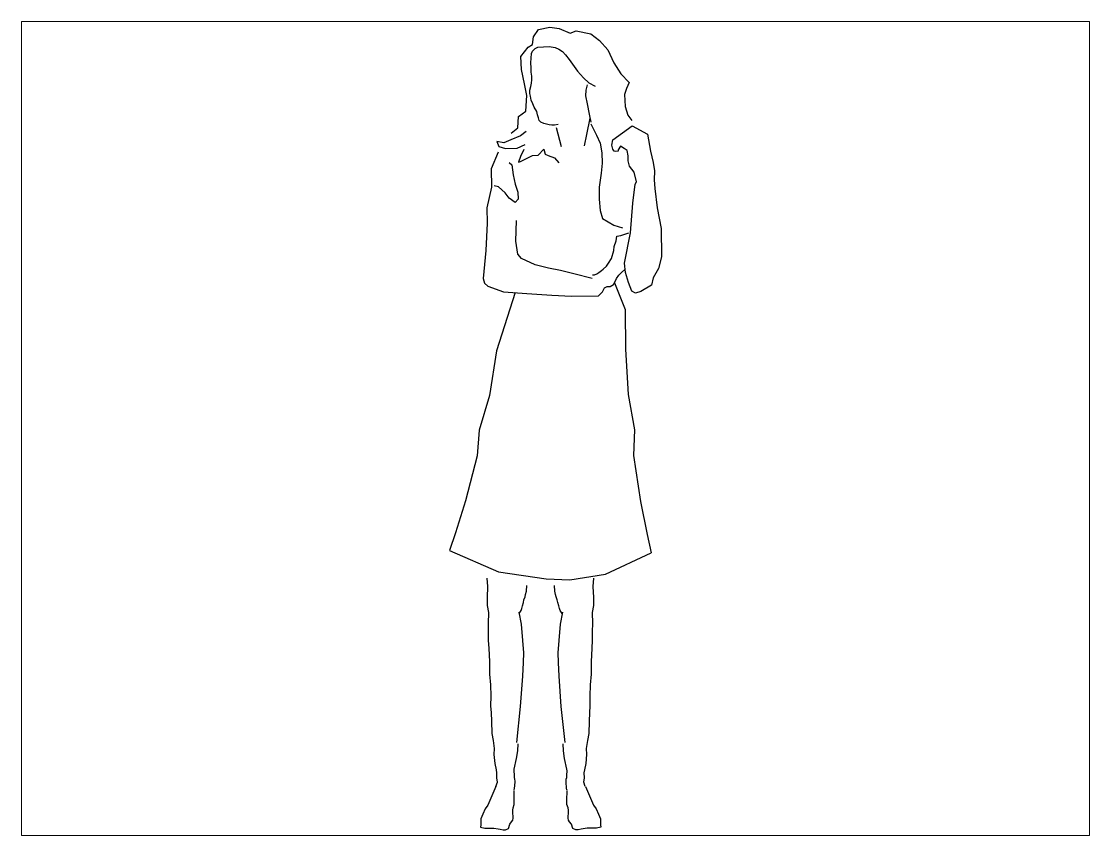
# Paper-space layout 'Layout1' of a CAD drawing. Header units: millimetres. Extents: x 1.05 to 9.45, y 0.8 to 7.2.
# The model-space entities are those that its viewports show. They can reach past a viewport. Long polylines and large blocks are cut down to what shows.
import ezdxf

# ---------------------------------------------------------------- set-up
doc = ezdxf.new("R2010")
doc.units = ezdxf.units.MM
doc.header["$MEASUREMENT"] = 0

# ---------------------------------------------------------------- blocks, each defined once
blk = doc.blocks.new('SYMBOL_Human_1_2D')
at = {"color": 0, "linetype": 'ByBlock'}
for p, q in [((14.2, 1629.8), (37.9, 1631.5)), ((37.9, 1631.5), (50.5, 1629.2)), ((50.5, 1629.2), (58.1, 1626.2)), ((58.1, 1626.2), (65.7, 1621.3)), ((65.7, 1621.3), (72.1, 1614)), ((72.1, 1614), (79.8, 1604.5)), ((79.8, 1604.5), (86.7, 1594.7)), ((86.7, 1594.7), (97, 1579.8)), ((97, 1579.8), (109.2, 1566.2)), ((109.2, 1566.2), (120.7, 1555.8)), ((116.9, 1551.2), (114.6, 1539.9)), ((120.7, 1555.8), (133.9, 1548.9)), ((114.6, 1539.9), (113.6, 1528.1)), ((113.6, 1528.1), (116.9, 1511.8)), ((116.9, 1511.8), (121.7, 1489.9)), ((121.7, 1489.9), (124.9, 1473)), ((-10.1, 1453.9), (-22.5, 1444.4)), ((52.5, 1461.9), (62.5, 1422.5)), ((-57.4, 1430), (-71.9, 1433)), ((-71.9, 1433), (-67.8, 1422.4)), ((-42.5, 1436.6), (-57.4, 1430)), ((-22.5, 1444.4), (-42.5, 1436.6)), ((-67.8, 1422.4), (-53.9, 1418.1)), ((-53.9, 1418.1), (-28.9, 1418.6)), ((-28.9, 1418.6), (-12.2, 1426.3)), ((-15, 1416.3), (-22.4, 1401.8)), ((14.4, 1404.2), (26.3, 1417)), ((26.3, 1417), (29.4, 1406.3)), ((-22.4, 1401.8), (-26.6, 1389.7)), ((-26.6, 1389.7), (-22.2, 1391.1)), ((-22.2, 1391.1), (-8, 1398.3)), ((-8, 1398.3), (3.1, 1403.4)), ((3.1, 1403.4), (14.4, 1404.2)), ((29.4, 1406.3), (35.8, 1403.9)), ((35.8, 1403.9), (49.1, 1398.5)), ((49.1, 1398.5), (58.1, 1388)), ((-31.7, 1224.7), (-30.4, 1267.4)), ((-27.5, 1197.1), (-31.7, 1224.7)), ((-19.8, 1188.6), (-27.5, 1197.1)), ((8.7, 1175.1), (-19.8, 1188.6)), ((36.5, 1168.1), (8.7, 1175.1)), ((61.7, 1163.4), (36.5, 1168.1)), ((89.3, 1156.3), (61.7, 1163.4)), ((188.9, 1159.1), (195.7, 1165)), ((195.7, 1165), (196.5, 1166.5)), ((127.5, 1146.4), (89.3, 1156.3)), ((172.3, 1133.8), (176.1, 1141.3)), ((176.1, 1141.3), (178.4, 1146.4)), ((178.4, 1146.4), (183.3, 1153.6)), ((183.3, 1153.6), (188.9, 1159.1)), ((-33.3, 1117.1), (-72.2, 995.3)), ((-57.5, 1118.9), (-9.1, 1115.3)), ((140.6, 1110.2), (149.3, 1118.4)), ((149.3, 1118.4), (153.7, 1126.7)), ((153.7, 1126.7), (159.3, 1129.9)), ((159.3, 1129.9), (165, 1129.9)), ((165, 1129.9), (172.3, 1133.8)), ((174.6, 1137.3), (196.4, 1081.6)), ((-9.1, 1115.3), (43.5, 1111.7)), ((43.5, 1111.7), (84.2, 1109.3)), ((84.2, 1109.3), (140.6, 1110.2)), ((196.4, 1081.6), (197.5, 999)), ((-72.2, 995.3), (-87.3, 901.6)), ((197.5, 999), (202.6, 904.3)), ((-87.3, 901.6), (-108.7, 829.4)), ((202.6, 904.3), (216.2, 830.2)), ((-108.7, 829.4), (-112.6, 775.7)), ((216.2, 830.2), (214.4, 776.3)), ((-112.6, 775.7), (-137, 681.6)), ((214.4, 776.3), (228.7, 680.2)), ((-137, 681.6), (-158.3, 614.9)), ((228.7, 680.2), (242.9, 611.7)), ((-158.3, 614.9), (-170.5, 577.6)), ((242.9, 611.7), (251, 573.3))]:
    blk.add_line(p, q, dxfattribs=at)
for p, q in [((116.7, 1447.8), (123.3, 1481.5)), ((111.7, 1423.8), (116.7, 1447.8)), ((-170.5, 577.6), (-68.2, 533.5)), ((155.4, 528.1), (251, 573.3)), ((-68.2, 533.5), (31.3, 519)), ((31.3, 519), (81, 516.3)), ((81, 516.3), (155.4, 528.1))]:
    blk.add_line(p, q)
for points in [[(-42, 1450.5), (-27.8, 1461.3), (-26.1, 1485), (-11.3, 1496.6), (-9.3, 1529.1), (-14.2, 1553.6), (-19.8, 1583.7), (-21.4, 1610.5), (-5.9, 1630.3), (2.8, 1635.4), (5.1, 1651.7), (15.4, 1666.9), (39.1, 1671.7), (58.7, 1668.9), (81.4, 1659.3), (94.4, 1664.5), (124.6, 1658), (143.1, 1643.9), (160.2, 1624.6), (173.2, 1597.3), (187.4, 1574.4), (205.2, 1556.4), (199.2, 1543.7), (195.6, 1531.1), (196.7, 1506.1), (201.9, 1488.1), (210.9, 1477)], [(56.8, 1468.3), (48.6, 1467.3), (43.5, 1467.3), (37.9, 1468), (26.7, 1470.8), (20.5, 1473.2), (17, 1476.5), (15.2, 1482.7), (13.1, 1488.9), (11.8, 1495.6), (6.6, 1504.4), (3.5, 1511.8), (0.2, 1519.3), (-1.3, 1527.5), (-2.6, 1533), (-2.8, 1540.1), (-0.8, 1548.1), (0.8, 1555.1), (1.5, 1561.5), (1.3, 1569.5), (-0.1, 1577.7), (-0.1, 1587), (-0.3, 1597), (0, 1607.1), (0.5, 1617.1), (3, 1621.7), (8.5, 1627.2), (14.2, 1629.8)], [(125.1, 1469.8), (136.7, 1446.2), (144.6, 1429.5), (148, 1409.4), (148.3, 1387.4), (146.7, 1366.6), (142.1, 1337.7), (142.6, 1312.6), (144.2, 1288.3), (149.5, 1272.1), (173, 1257.9), (191.1, 1252.6)], [(-69, 1410.4), (-69, 1410.4), (-83.7, 1375.8), (-83, 1337.5), (-92.4, 1294), (-91.9, 1262.1), (-94.8, 1204.9), (-100, 1146.5), (-97.4, 1136.6), (-90.4, 1130.3), (-57.5, 1118.9)], [(-46.1, 1388.8), (-40.4, 1384.4), (-37.6, 1363.2), (-33.5, 1343.7), (-27.5, 1327), (-27.3, 1312), (-33.5, 1305.6), (-45.6, 1314.1), (-54.6, 1325.9), (-68.5, 1338.2), (-77.3, 1340)], [(128.2, 1154.4), (132.5, 1153.9), (137.5, 1156.5), (141.9, 1159.1), (147.3, 1163.5), (150.6, 1166), (157.3, 1172.4), (161.7, 1178.7), (168.3, 1188.4), (173, 1205.2), (173.7, 1213.6), (177.7, 1225.3), (178.9, 1235), (187.7, 1236.3), (204.6, 1242.2)], [(-73.7, 84.4), (-70.6, 93.9), (-72, 103), (-71.5, 112.8), (-72.3, 119.1), (-75.4, 132.7), (-77.1, 151.5), (-76.3, 164), (-78.9, 180.7), (-81.5, 195.4), (-82.4, 220.8), (-82.8, 238.6), (-84.1, 253.2), (-83.7, 273.4), (-84.6, 297.1), (-86.3, 319.7), (-86.3, 345.8), (-88.1, 373), (-88.9, 390.8), (-88.9, 408.5), (-89.4, 425.3), (-88.5, 448.6), (-91.1, 462.9), (-91.1, 480), (-90.3, 502.9), (-91.6, 520)], [(113.3, 84.4), (110.3, 93.9), (111.7, 103), (111.1, 112.8), (112, 119.1), (115, 132.7), (116.8, 151.5), (115.9, 164), (118.5, 180.7), (121.1, 195.4), (122, 220.8), (122.5, 238.6), (123.8, 253.2), (123.3, 273.4), (124.2, 297.1), (126, 319.7), (126, 345.8), (127.7, 373), (128.6, 390.8), (128.6, 408.5), (129, 425.3), (128.1, 448.6), (130.8, 462.9), (130.8, 480), (129.9, 502.9), (131.2, 520)], [(-25.1, 446.5), (-21.1, 452.4), (-19.4, 456.6), (-18.1, 462.2), (-15.9, 469.2), (-15, 475.1), (-12.8, 481), (-11.5, 485.9), (-9.7, 493.2), (-9.3, 504.7)], [(64.7, 446.5), (60.8, 452.4), (59, 456.6), (57.7, 462.2), (55.5, 469.2), (54.6, 475.1), (52.4, 481), (51.1, 485.9), (49.4, 493.2), (48.9, 504.7)], [(-25.8, 449), (-20.9, 424), (-18, 389.5), (-16.2, 363.9), (-16.7, 343.9), (-18, 315.5), (-22.7, 251.5), (-30.9, 176.7)], [(65.5, 449), (60.5, 424), (57.6, 389.5), (55.8, 363.9), (56.3, 343.9), (57.6, 315.5), (62.3, 251.5), (70.5, 176.7)], [(-36.2, 76.7), (-35.3, 77.1), (-34.5, 81.3), (-34.2, 86), (-33.9, 88.9), (-33.4, 92), (-33.4, 95.5), (-33.9, 99.9), (-34.8, 103.5), (-34.8, 107.4), (-34.8, 108.6), (-35.6, 117), (-35.2, 121), (-30.3, 142.8), (-27.9, 158.8), (-27.1, 173.5)], [(75.8, 76.7), (75, 77.1), (74.1, 81.3), (73.8, 86), (73.6, 88.9), (73, 92), (73, 95.5), (73.6, 99.9), (74.4, 103.5), (74.4, 107.4), (74.4, 108.6), (75.2, 117), (74.8, 121), (70, 142.8), (67.6, 158.8), (66.8, 173.5)], [(-74, 84.9), (-90.7, 45.4), (-96.3, 37.7), (-101.1, 26.8), (-105.2, 17.2), (-105.2, 4.4), (-106, -0.7), (-97.1, -2.6), (-87.5, -2.6), (-81, -2.6), (-77.8, -2.6), (-69, -3.9), (-64.9, -4.5), (-58.5, -5.8), (-53.7, -5.8), (-47.2, -3.3), (-44.8, 5.7), (-40.8, 10.8), (-38.4, 14), (-37.6, 18.5), (-37.6, 21.7), (-38.4, 28.8), (-38.4, 35.2), (-37.6, 40.3), (-35.2, 46.7), (-35.2, 56.9), (-35.6, 74.7)], [(113.6, 84.9), (130.3, 45.4), (135.9, 37.7), (140.8, 26.8), (144.8, 17.2), (144.8, 4.4), (145.6, -0.7), (136.8, -2.6), (127.1, -2.6), (120.7, -2.6), (117.4, -2.6), (108.6, -3.9), (104.6, -4.5), (98.1, -5.8), (93.3, -5.8), (86.9, -3.3), (84.5, 5.7), (80.4, 10.8), (78, 14), (77.2, 18.5), (77.2, 21.7), (78, 28.8), (78, 35.2), (77.2, 40.3), (74.8, 46.7), (74.8, 56.9), (75.2, 74.7)]]:
    blk.add_lwpolyline(points, dxfattribs=at)
blk.add_lwpolyline([(255.4, 1147.7), (251.5, 1132.5), (229.6, 1119.1), (218.3, 1115.6), (210.3, 1120), (203.7, 1138), (197, 1159.3), (195.6, 1178.7), (207.7, 1241.7), (212.9, 1303.7), (217.3, 1343.4), (220.4, 1348.9), (215.2, 1368.9), (205.4, 1381.5), (202.8, 1392.8), (202.6, 1402.7), (200.6, 1414), (194.7, 1418.3), (186.7, 1423.2), (182.3, 1415.5), (181.8, 1412.5), (177.4, 1411.7), (173.7, 1412.9), (171, 1416.6), (169.1, 1425.5), (170.7, 1436.7), (211.1, 1465.7), (243.3, 1447.9), (249.5, 1412.4), (255.4, 1389.2), (258.2, 1371.7), (257.4, 1352.7), (258.8, 1334.6), (263.9, 1294), (272.1, 1250.7), (272.4, 1191.8), (266.5, 1167.3)], close=True, dxfattribs=at)

msp = doc.modelspace()

# ---------------------------------------------------------------- block references
msp.add_blockref('SYMBOL_Human_1_2D', (0, 0))

psp = doc.layouts.get("Layout1")

# ---------------------------------------------------------------- viewports
at = {"layer": '0'}
psp.add_viewport(center=(5.25, 4), size=(8.4, 6.4), view_center_point=(50.958, 832.9365), view_height=1702.118416, dxfattribs=at)

doc.saveas('drawing.dxf')
